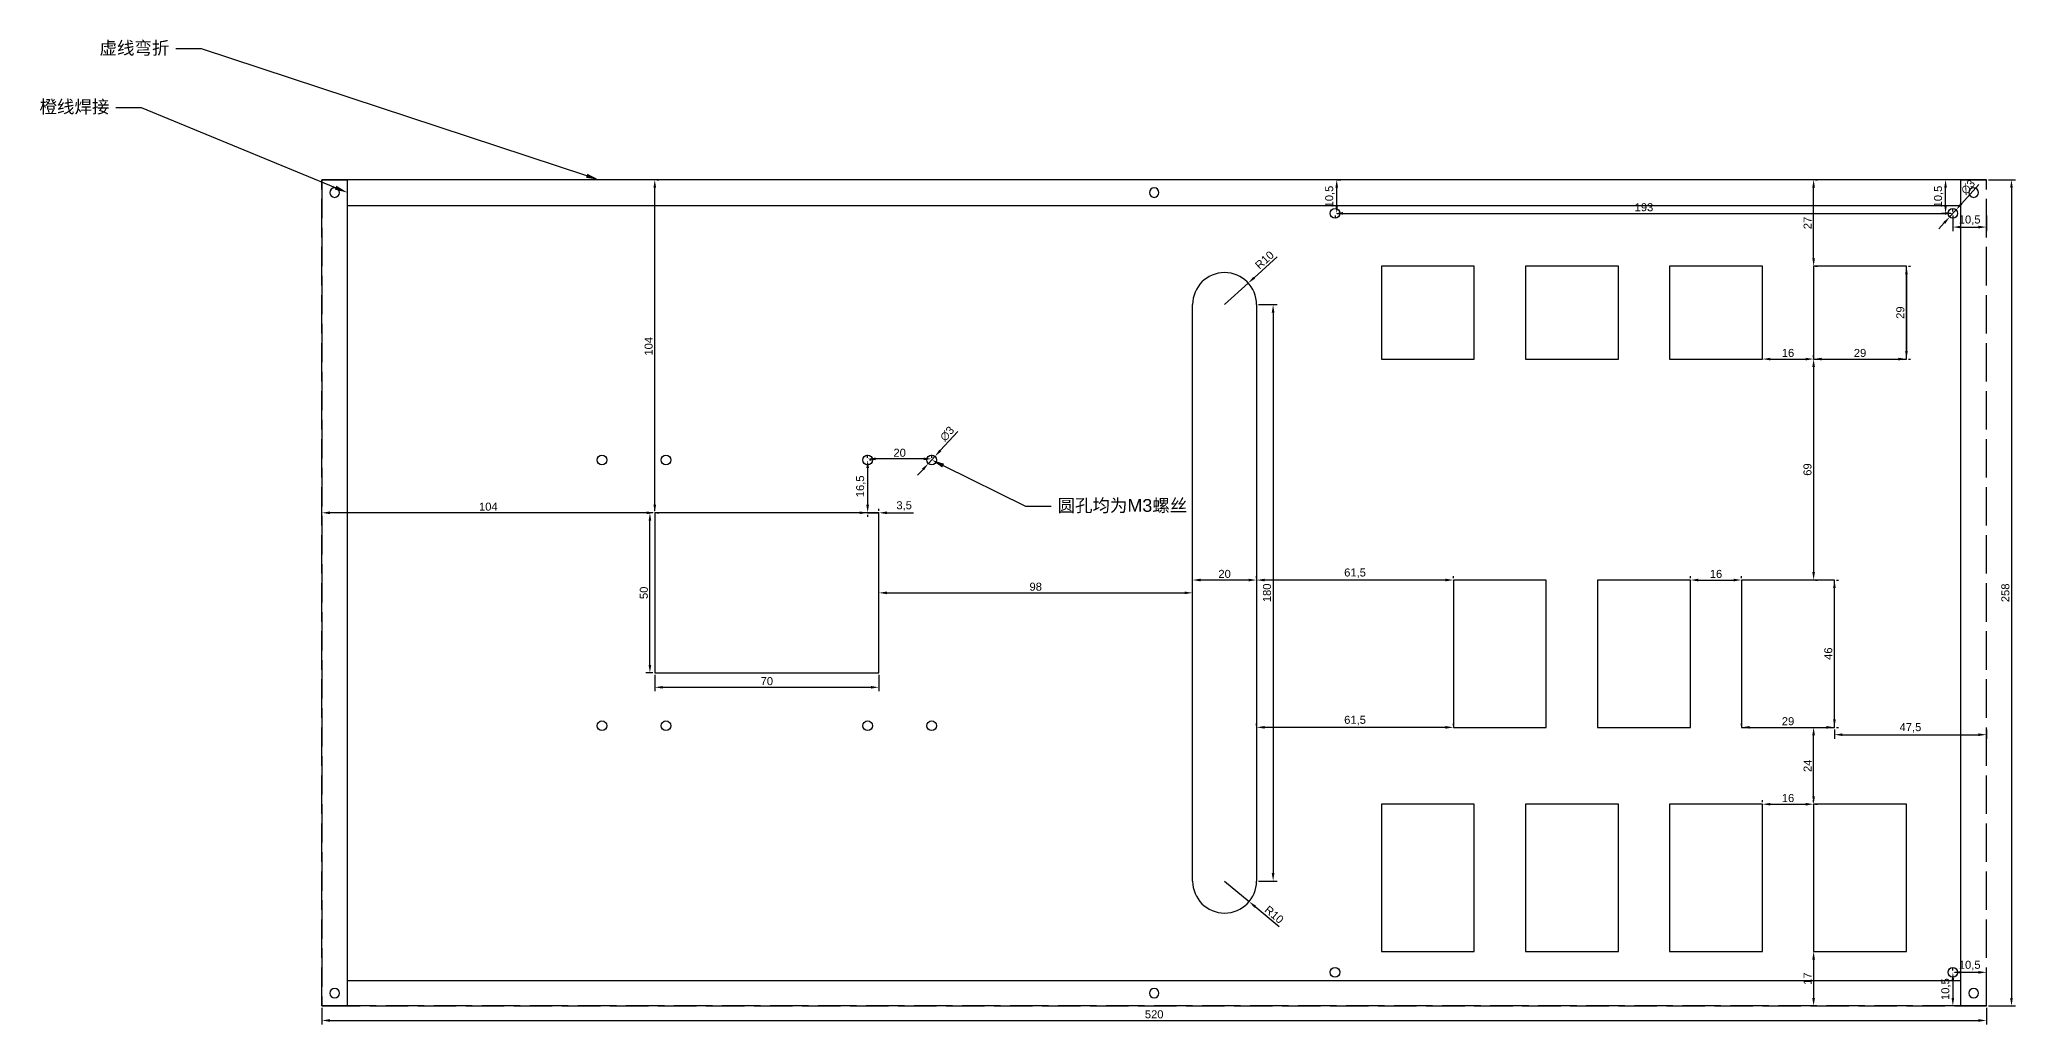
# Model space of a CAD drawing. Header units: millimetres. Extents: x -29 to 1428, y 56 to 507.
# Drawn here: x 811 to 1428, y 122 to 429 of the extents above; entities that cross this region are included whole.
import ezdxf
from ezdxf import colors
from ezdxf.entities.mleader import LeaderData, LeaderLine
from ezdxf.math import Vec2, Vec3

# ---------------------------------------------------------------- set-up
doc = ezdxf.new("R2010")
doc.units = ezdxf.units.MM
doc.linetypes.add('ACAD_ISO02W100', pattern=[15, 12, -3])
doc.styles.get("Standard").update_dxf_attribs({"font": 'arial.ttf'})
doc.dimstyles.new('ISO-25', dxfattribs={"dimtxt": 2.5, "dimasz": 2.5, "dimexe": 1.25, "dimexo": 0.625, "dimtad": 1, "dimtxsty": 'Standard', "dimcen": 2.5, "dimadec": 0, "dimazin": 0, "dimtfac": 1, "dimtmove": 0, "dimatfit": 3, "dimfxl": 1, "dimarcsym": 0})

# ---------------------------------------------------------------- blocks, each defined once
blk = doc.blocks.new('*D124')
at = {"color": 0, "lineweight": -2, "transparency": 16777216}
for p, q in [((1407.57, 385.36), (1404.66, 385.36)), ((1405.91, 377.36), (1405.91, 382.86)), ((1407.57, 374.86), (1404.66, 374.86))]:
    blk.add_line(p, q, dxfattribs=at)
at = {"color": 0, "transparency": 16777216}
for points in [[(1405.49, 382.86), (1406.33, 382.86), (1405.91, 385.36)], [(1405.49, 377.36), (1406.33, 377.36), (1405.91, 374.86)]]:
    blk.add_solid(points, dxfattribs=at)
at = {"layer": 'Defpoints', "color": 0, "transparency": 16777216}
for p in [(1405.91, 385.36), (1408.2, 385.36), (1408.2, 374.86)]:
    blk.add_point(p, dxfattribs=at)
at = {"color": 0, "transparency": 16777216, "insert": (1403.78, 380.11), "char_height": 2.5, "attachment_point": 5, "rotation": 90}
blk.add_mtext('10,5', dxfattribs=at)
blk = doc.blocks.new('*D125')
at = {"color": 0, "lineweight": -2, "transparency": 16777216}
for p, q in [((1408.2, 374.23), (1408.2, 369.33)), ((1410.7, 370.58), (1416.2, 370.58)), ((1418.7, 374.23), (1418.7, 369.33))]:
    blk.add_line(p, q, dxfattribs=at)
at = {"color": 0, "transparency": 16777216}
for points in [[(1410.7, 370.99), (1410.7, 370.16), (1408.2, 370.58)], [(1416.2, 370.99), (1416.2, 370.16), (1418.7, 370.58)]]:
    blk.add_solid(points, dxfattribs=at)
at = {"layer": 'Defpoints', "color": 0, "transparency": 16777216}
for p in [(1408.2, 374.86), (1418.7, 374.86), (1418.7, 370.58)]:
    blk.add_point(p, dxfattribs=at)
at = {"color": 0, "transparency": 16777216, "insert": (1413.45, 372.71), "char_height": 2.5, "attachment_point": 5}
blk.add_mtext('10,5', dxfattribs=at)
blk = doc.blocks.new('*D126')
at = {"color": 0, "lineweight": -2, "transparency": 16777216}
for p, q in [((1416.27, 383.88), (1410.86, 377.84)), ((1405.53, 371.88), (1403.86, 370.01)), ((1407.19, 373.74), (1409.2, 375.97))]:
    blk.add_line(p, q, dxfattribs=at)
at = {"color": 0, "transparency": 16777216}
for points in [[(1410.55, 378.12), (1411.17, 377.56), (1409.2, 375.97)], [(1405.22, 372.15), (1405.84, 371.6), (1407.19, 373.74)]]:
    blk.add_solid(points, dxfattribs=at)
at = {"layer": 'Defpoints', "color": 0, "transparency": 16777216}
for p in [(1407.19, 373.74), (1409.2, 375.97)]:
    blk.add_point(p, dxfattribs=at)
at = {"color": 0, "transparency": 16777216, "insert": (1412.93, 383.1), "char_height": 2.5, "attachment_point": 5, "rotation": 48.1647}
blk.add_mtext('∅3', dxfattribs=at)
blk = doc.blocks.new('*D121')
at = {"color": 0, "lineweight": -2, "transparency": 16777216}
for p, q in [((1364.7, 329.98), (1364.7, 330.61)), ((1367.2, 329.36), (1391.2, 329.36)), ((1393.7, 329.98), (1393.7, 330.61))]:
    blk.add_line(p, q, dxfattribs=at)
at = {"color": 0, "transparency": 16777216}
for points in [[(1367.2, 329.77), (1367.2, 328.94), (1364.7, 329.36)], [(1391.2, 329.77), (1391.2, 328.94), (1393.7, 329.36)]]:
    blk.add_solid(points, dxfattribs=at)
at = {"layer": 'Defpoints', "color": 0, "transparency": 16777216}
for p in [(1364.7, 329.36, 0), (1393.7, 329.36, 0), (1393.7, 329.36)]:
    blk.add_point(p, dxfattribs=at)
at = {"color": 0, "transparency": 16777216, "insert": (1379.2, 331.26), "char_height": 2.5, "attachment_point": 5}
blk.add_mtext('29', dxfattribs=at)
blk = doc.blocks.new('*D122')
at = {"color": 0, "lineweight": -2, "transparency": 16777216}
for p, q in [((1394.32, 358.36), (1394.95, 358.36)), ((1393.7, 355.86), (1393.7, 331.86)), ((1394.32, 329.36), (1394.95, 329.36))]:
    blk.add_line(p, q, dxfattribs=at)
at = {"color": 0, "transparency": 16777216}
for points in [[(1393.28, 355.86), (1394.11, 355.86), (1393.7, 358.36)], [(1393.28, 331.86), (1394.11, 331.86), (1393.7, 329.36)]]:
    blk.add_solid(points, dxfattribs=at)
at = {"layer": 'Defpoints', "color": 0, "transparency": 16777216}
for p in [(1393.7, 358.36, 0), (1393.7, 329.36), (1393.7, 329.36)]:
    blk.add_point(p, dxfattribs=at)
at = {"color": 0, "transparency": 16777216, "insert": (1391.79, 343.86), "char_height": 2.5, "attachment_point": 5, "rotation": 90}
blk.add_mtext('29', dxfattribs=at)
blk = doc.blocks.new('*D123')
at = {"color": 0, "lineweight": -2, "transparency": 16777216}
for p, q in [((1348.7, 329.98), (1348.7, 330.61)), ((1351.2, 329.36), (1362.2, 329.36)), ((1364.7, 329.98), (1364.7, 330.61))]:
    blk.add_line(p, q, dxfattribs=at)
at = {"color": 0, "transparency": 16777216}
for points in [[(1351.2, 329.77), (1351.2, 328.94), (1348.7, 329.36)], [(1362.2, 329.77), (1362.2, 328.94), (1364.7, 329.36)]]:
    blk.add_solid(points, dxfattribs=at)
at = {"layer": 'Defpoints', "color": 0, "transparency": 16777216}
for p in [(1348.7, 329.36, 0), (1364.7, 329.36), (1364.7, 329.36)]:
    blk.add_point(p, dxfattribs=at)
at = {"color": 0, "transparency": 16777216, "insert": (1356.7, 331.26), "char_height": 2.5, "attachment_point": 5}
blk.add_mtext('16', dxfattribs=at)
blk = doc.blocks.new('*D127')
at = {"color": 0, "lineweight": -2, "transparency": 16777216}
for p, q in [((1365.32, 329.36), (1365.95, 329.36)), ((1364.7, 326.86), (1364.7, 262.86)), ((1365.32, 260.36), (1365.95, 260.36))]:
    blk.add_line(p, q, dxfattribs=at)
at = {"color": 0, "transparency": 16777216}
for points in [[(1364.28, 326.86), (1365.11, 326.86), (1364.7, 329.36)], [(1364.28, 262.86), (1365.11, 262.86), (1364.7, 260.36)]]:
    blk.add_solid(points, dxfattribs=at)
at = {"layer": 'Defpoints', "color": 0, "transparency": 16777216}
for p in [(1364.7, 329.36), (1364.7, 260.36), (1364.7, 260.36)]:
    blk.add_point(p, dxfattribs=at)
at = {"color": 0, "transparency": 16777216, "insert": (1362.79, 294.86), "char_height": 2.5, "attachment_point": 5, "rotation": 90}
blk.add_mtext('69', dxfattribs=at)
blk = doc.blocks.new('*D128')
at = {"color": 0, "lineweight": -2, "transparency": 16777216}
for p, q in [((1326.2, 260.98), (1326.2, 261.61)), ((1328.7, 260.36), (1339.7, 260.36)), ((1342.2, 260.98), (1342.2, 261.61))]:
    blk.add_line(p, q, dxfattribs=at)
at = {"color": 0, "transparency": 16777216}
for points in [[(1328.7, 260.77), (1328.7, 259.94), (1326.2, 260.36)], [(1339.7, 260.77), (1339.7, 259.94), (1342.2, 260.36)]]:
    blk.add_solid(points, dxfattribs=at)
at = {"layer": 'Defpoints', "color": 0, "transparency": 16777216}
for p in [(1326.2, 260.36), (1342.2, 260.36), (1342.2, 260.36)]:
    blk.add_point(p, dxfattribs=at)
at = {"color": 0, "transparency": 16777216, "insert": (1334.2, 262.26), "char_height": 2.5, "attachment_point": 5}
blk.add_mtext('16', dxfattribs=at)
blk = doc.blocks.new('*D129')
at = {"color": 0, "lineweight": -2, "transparency": 16777216}
for p, q in [((1348.7, 190.98), (1348.7, 191.61)), ((1364.7, 190.98), (1364.7, 191.61)), ((1351.2, 190.36), (1362.2, 190.36))]:
    blk.add_line(p, q, dxfattribs=at)
at = {"color": 0, "transparency": 16777216}
for points in [[(1351.2, 190.77), (1351.2, 189.94), (1348.7, 190.36)], [(1362.2, 190.77), (1362.2, 189.94), (1364.7, 190.36)]]:
    blk.add_solid(points, dxfattribs=at)
at = {"layer": 'Defpoints', "color": 0, "transparency": 16777216}
for p in [(1348.7, 190.36), (1364.7, 190.36), (1364.7, 190.36)]:
    blk.add_point(p, dxfattribs=at)
at = {"color": 0, "transparency": 16777216, "insert": (1356.7, 192.26), "char_height": 2.5, "attachment_point": 5}
blk.add_mtext('16', dxfattribs=at)
blk = doc.blocks.new('*D130')
at = {"color": 0, "lineweight": -2, "transparency": 16777216}
for p, q in [((1364.7, 192.86), (1364.7, 211.86)), ((1365.32, 214.36), (1365.95, 214.36)), ((1365.32, 190.36), (1365.95, 190.36))]:
    blk.add_line(p, q, dxfattribs=at)
at = {"color": 0, "transparency": 16777216}
for points in [[(1364.28, 211.86), (1365.11, 211.86), (1364.7, 214.36)], [(1364.28, 192.86), (1365.11, 192.86), (1364.7, 190.36)]]:
    blk.add_solid(points, dxfattribs=at)
at = {"layer": 'Defpoints', "color": 0, "transparency": 16777216}
for p in [(1364.7, 214.36), (1364.7, 214.36), (1364.7, 190.36)]:
    blk.add_point(p, dxfattribs=at)
at = {"color": 0, "transparency": 16777216, "insert": (1362.81, 202.36), "char_height": 2.5, "attachment_point": 5, "rotation": 90}
blk.add_mtext('24', dxfattribs=at)
blk = doc.blocks.new('*D131')
at = {"color": 0, "lineweight": -2, "transparency": 16777216}
for p, q in [((1342.2, 214.98), (1342.2, 215.61)), ((1344.7, 214.36), (1368.7, 214.36)), ((1371.2, 214.98), (1371.2, 215.61))]:
    blk.add_line(p, q, dxfattribs=at)
at = {"color": 0, "transparency": 16777216}
for points in [[(1344.7, 214.77), (1344.7, 213.94), (1342.2, 214.36)], [(1368.7, 214.77), (1368.7, 213.94), (1371.2, 214.36)]]:
    blk.add_solid(points, dxfattribs=at)
at = {"layer": 'Defpoints', "color": 0, "transparency": 16777216}
for p in [(1342.2, 214.36), (1371.2, 214.36), (1371.2, 214.36)]:
    blk.add_point(p, dxfattribs=at)
at = {"color": 0, "transparency": 16777216, "insert": (1356.7, 216.26), "char_height": 2.5, "attachment_point": 5}
blk.add_mtext('29', dxfattribs=at)
blk = doc.blocks.new('*D132')
at = {"color": 0, "lineweight": -2, "transparency": 16777216}
for p, q in [((1371.82, 260.36), (1372.45, 260.36)), ((1371.2, 216.86), (1371.2, 257.86)), ((1371.82, 214.36), (1372.45, 214.36))]:
    blk.add_line(p, q, dxfattribs=at)
at = {"color": 0, "transparency": 16777216}
for points in [[(1370.78, 257.86), (1371.61, 257.86), (1371.2, 260.36)], [(1370.78, 216.86), (1371.61, 216.86), (1371.2, 214.36)]]:
    blk.add_solid(points, dxfattribs=at)
at = {"layer": 'Defpoints', "color": 0, "transparency": 16777216}
for p in [(1371.2, 260.36), (1371.2, 260.36), (1371.2, 214.36)]:
    blk.add_point(p, dxfattribs=at)
at = {"color": 0, "transparency": 16777216, "insert": (1369.29, 237.36), "char_height": 2.5, "attachment_point": 5, "rotation": 90}
blk.add_mtext('46', dxfattribs=at)
blk = doc.blocks.new('*D133')
at = {"color": 0, "lineweight": -2, "transparency": 16777216}
for p, q in [((1371.2, 213.73), (1371.2, 210.81)), ((1373.7, 212.06), (1416.2, 212.06)), ((1418.7, 213.73), (1418.7, 210.81))]:
    blk.add_line(p, q, dxfattribs=at)
at = {"color": 0, "transparency": 16777216}
for points in [[(1373.7, 212.48), (1373.7, 211.65), (1371.2, 212.06)], [(1416.2, 212.48), (1416.2, 211.65), (1418.7, 212.06)]]:
    blk.add_solid(points, dxfattribs=at)
at = {"layer": 'Defpoints', "color": 0, "transparency": 16777216}
for p in [(1371.2, 214.36), (1418.7, 214.36), (1418.7, 212.06)]:
    blk.add_point(p, dxfattribs=at)
at = {"color": 0, "transparency": 16777216, "insert": (1394.95, 214.19), "char_height": 2.5, "attachment_point": 5}
blk.add_mtext('47,5', dxfattribs=at)
blk = doc.blocks.new('*D134')
at = {"color": 0, "lineweight": -2, "transparency": 16777216}
for p, q in [((1190.7, 214.98), (1190.7, 215.61)), ((1249.7, 214.36), (1193.2, 214.36)), ((1252.2, 214.98), (1252.2, 215.61))]:
    blk.add_line(p, q, dxfattribs=at)
at = {"color": 0, "transparency": 16777216}
for points in [[(1193.2, 214.77), (1193.2, 213.94), (1190.7, 214.36)], [(1249.7, 214.77), (1249.7, 213.94), (1252.2, 214.36)]]:
    blk.add_solid(points, dxfattribs=at)
at = {"layer": 'Defpoints', "color": 0, "transparency": 16777216}
for p in [(1190.7, 214.36), (1190.7, 214.36), (1252.2, 214.36)]:
    blk.add_point(p, dxfattribs=at)
at = {"color": 0, "transparency": 16777216, "insert": (1221.45, 216.48), "char_height": 2.5, "attachment_point": 5}
blk.add_mtext('61,5', dxfattribs=at)
blk = doc.blocks.new('*D135')
at = {"color": 0, "lineweight": -2, "transparency": 16777216}
for p, q in [((898.7, 281.98), (898.7, 282.61)), ((1000.2, 281.36), (901.2, 281.36)), ((1002.7, 281.98), (1002.7, 282.61))]:
    blk.add_line(p, q, dxfattribs=at)
at = {"color": 0, "transparency": 16777216}
for points in [[(901.2, 281.77), (901.2, 280.94), (898.7, 281.36)], [(1000.2, 281.77), (1000.2, 280.94), (1002.7, 281.36)]]:
    blk.add_solid(points, dxfattribs=at)
at = {"layer": 'Defpoints', "color": 0, "transparency": 16777216}
for p in [(898.7, 281.36), (898.7, 281.36), (1002.7, 281.36)]:
    blk.add_point(p, dxfattribs=at)
at = {"color": 0, "transparency": 16777216, "insert": (950.7, 283.26), "char_height": 2.5, "attachment_point": 5}
blk.add_mtext('104', dxfattribs=at)
blk = doc.blocks.new('*D136')
at = {"color": 0, "lineweight": -2, "transparency": 16777216}
for p, q in [((1002.7, 283.86), (1002.7, 382.86)), ((1003.32, 385.36), (1003.95, 385.36)), ((1003.32, 281.36), (1003.95, 281.36))]:
    blk.add_line(p, q, dxfattribs=at)
at = {"color": 0, "transparency": 16777216}
for points in [[(1002.28, 382.86), (1003.11, 382.86), (1002.7, 385.36)], [(1002.28, 283.86), (1003.11, 283.86), (1002.7, 281.36)]]:
    blk.add_solid(points, dxfattribs=at)
at = {"layer": 'Defpoints', "color": 0, "transparency": 16777216}
for p in [(1002.7, 385.36), (1002.7, 385.36), (1002.7, 281.36)]:
    blk.add_point(p, dxfattribs=at)
at = {"color": 0, "transparency": 16777216, "insert": (1000.79, 333.36), "char_height": 2.5, "attachment_point": 5, "rotation": 90}
blk.add_mtext('104', dxfattribs=at)
blk = doc.blocks.new('*D137')
at = {"color": 0, "lineweight": -2, "transparency": 16777216}
for p, q in [((1069.2, 298.48), (1069.2, 299.44)), ((1086.7, 298.19), (1071.7, 298.19)), ((1089.2, 298.48), (1089.2, 299.44))]:
    blk.add_line(p, q, dxfattribs=at)
at = {"color": 0, "transparency": 16777216}
for points in [[(1071.7, 298.61), (1071.7, 297.77), (1069.2, 298.19)], [(1086.7, 298.61), (1086.7, 297.77), (1089.2, 298.19)]]:
    blk.add_solid(points, dxfattribs=at)
at = {"layer": 'Defpoints', "color": 0, "transparency": 16777216}
for p in [(1069.2, 298.19), (1069.2, 297.86), (1089.2, 297.86)]:
    blk.add_point(p, dxfattribs=at)
at = {"color": 0, "transparency": 16777216, "insert": (1079.2, 300.09), "char_height": 2.5, "attachment_point": 5}
blk.add_mtext('20', dxfattribs=at)
blk = doc.blocks.new('*D138')
at = {"color": 0, "lineweight": -2, "transparency": 16777216}
for p, q in [((1069.82, 297.86), (1070.45, 297.86)), ((1069.2, 295.36), (1069.2, 283.86)), ((1069.82, 281.36), (1070.45, 281.36))]:
    blk.add_line(p, q, dxfattribs=at)
at = {"color": 0, "transparency": 16777216}
for points in [[(1068.78, 295.36), (1069.61, 295.36), (1069.2, 297.86)], [(1068.78, 283.86), (1069.61, 283.86), (1069.2, 281.36)]]:
    blk.add_solid(points, dxfattribs=at)
at = {"layer": 'Defpoints', "color": 0, "transparency": 16777216}
for p in [(1069.2, 297.86), (1069.2, 281.36), (1069.2, 281.36)]:
    blk.add_point(p, dxfattribs=at)
at = {"color": 0, "transparency": 16777216, "insert": (1067.07, 289.61), "char_height": 2.5, "attachment_point": 5, "rotation": 90}
blk.add_mtext('16,5', dxfattribs=at)
blk = doc.blocks.new('*D139')
at = {"color": 0, "lineweight": -2, "transparency": 16777216}
for p, q in [((1097.38, 306.78), (1091.9, 300.81)), ((1088.18, 296.75), (1090.21, 298.96)), ((1086.49, 294.91), (1084.8, 293.07))]:
    blk.add_line(p, q, dxfattribs=at)
at = {"color": 0, "transparency": 16777216}
for points in [[(1086.18, 295.19), (1086.8, 294.63), (1088.18, 296.75)], [(1091.59, 301.09), (1092.21, 300.52), (1090.21, 298.96)]]:
    blk.add_solid(points, dxfattribs=at)
at = {"layer": 'Defpoints', "color": 0, "transparency": 16777216}
for p in [(1088.18, 296.75), (1090.21, 298.96)]:
    blk.add_point(p, dxfattribs=at)
at = {"color": 0, "transparency": 16777216, "insert": (1094.03, 306.05), "char_height": 2.5, "attachment_point": 5, "rotation": 47.47328}
blk.add_mtext('∅3', dxfattribs=at)
blk = doc.blocks.new('*D140')
at = {"color": 0, "lineweight": -2, "transparency": 16777216}
for p, q in [((1215.72, 377.36), (1215.72, 382.86)), ((1215.82, 385.36), (1216.97, 385.36)), ((1215.82, 374.86), (1216.97, 374.86))]:
    blk.add_line(p, q, dxfattribs=at)
at = {"color": 0, "transparency": 16777216}
for points in [[(1215.31, 382.86), (1216.14, 382.86), (1215.72, 385.36)], [(1215.31, 377.36), (1216.14, 377.36), (1215.72, 374.86)]]:
    blk.add_solid(points, dxfattribs=at)
at = {"layer": 'Defpoints', "color": 0, "transparency": 16777216}
for p in [(1215.2, 385.36), (1215.72, 385.36), (1215.2, 374.86)]:
    blk.add_point(p, dxfattribs=at)
at = {"color": 0, "transparency": 16777216, "insert": (1213.6, 380.11), "char_height": 2.5, "attachment_point": 5, "rotation": 90}
blk.add_mtext('10,5', dxfattribs=at)
blk = doc.blocks.new('*D141')
at = {"color": 0, "lineweight": -2, "transparency": 16777216}
for p, q in [((1215.2, 374.23), (1215.2, 373.61)), ((1217.7, 374.86), (1405.7, 374.86)), ((1408.2, 375.48), (1408.2, 376.11))]:
    blk.add_line(p, q, dxfattribs=at)
at = {"color": 0, "transparency": 16777216}
for points in [[(1217.7, 375.27), (1217.7, 374.44), (1215.2, 374.86)], [(1405.7, 375.27), (1405.7, 374.44), (1408.2, 374.86)]]:
    blk.add_solid(points, dxfattribs=at)
at = {"layer": 'Defpoints', "color": 0, "transparency": 16777216}
for p in [(1215.2, 374.86), (1408.2, 374.86), (1408.2, 374.86)]:
    blk.add_point(p, dxfattribs=at)
at = {"color": 0, "transparency": 16777216, "insert": (1311.7, 376.76), "char_height": 2.5, "attachment_point": 5}
blk.add_mtext('193', dxfattribs=at)
blk = doc.blocks.new('*D142')
at = {"color": 0, "lineweight": -2, "transparency": 16777216}
for p, q in [((1408.82, 137.86), (1409.45, 137.86)), ((1408.2, 135.36), (1408.2, 129.86)), ((1408.82, 127.36), (1409.45, 127.36))]:
    blk.add_line(p, q, dxfattribs=at)
at = {"color": 0, "transparency": 16777216}
for points in [[(1407.78, 135.36), (1408.61, 135.36), (1408.2, 137.86)], [(1407.78, 129.86), (1408.61, 129.86), (1408.2, 127.36)]]:
    blk.add_solid(points, dxfattribs=at)
at = {"layer": 'Defpoints', "color": 0, "transparency": 16777216}
for p in [(1408.2, 137.86), (1408.2, 127.36), (1408.2, 127.36)]:
    blk.add_point(p, dxfattribs=at)
at = {"color": 0, "transparency": 16777216, "insert": (1406.07, 132.61), "char_height": 2.5, "attachment_point": 5, "rotation": 90}
blk.add_mtext('10,5', dxfattribs=at)
blk = doc.blocks.new('*D143')
at = {"color": 0, "lineweight": -2, "transparency": 16777216}
for p, q in [((1408.2, 138.48), (1408.2, 139.11)), ((1410.7, 137.86), (1416.2, 137.86)), ((1418.7, 138.48), (1418.7, 139.11))]:
    blk.add_line(p, q, dxfattribs=at)
at = {"color": 0, "transparency": 16777216}
for points in [[(1410.7, 138.27), (1410.7, 137.44), (1408.2, 137.86)], [(1416.2, 138.27), (1416.2, 137.44), (1418.7, 137.86)]]:
    blk.add_solid(points, dxfattribs=at)
at = {"layer": 'Defpoints', "color": 0, "transparency": 16777216}
for p in [(1408.2, 137.86), (1418.7, 137.86), (1418.7, 137.86)]:
    blk.add_point(p, dxfattribs=at)
at = {"color": 0, "transparency": 16777216, "insert": (1413.45, 139.98), "char_height": 2.5, "attachment_point": 5}
blk.add_mtext('10,5', dxfattribs=at)
blk = doc.blocks.new('*D144')
at = {"color": 0, "lineweight": -2, "transparency": 16777216}
for p, q in [((1419.32, 385.36), (1427.76, 385.36)), ((1426.51, 382.86), (1426.51, 129.86)), ((1419.32, 127.36), (1427.76, 127.36))]:
    blk.add_line(p, q, dxfattribs=at)
at = {"color": 0, "transparency": 16777216}
for points in [[(1426.09, 382.86), (1426.92, 382.86), (1426.51, 385.36)], [(1426.09, 129.86), (1426.92, 129.86), (1426.51, 127.36)]]:
    blk.add_solid(points, dxfattribs=at)
at = {"layer": 'Defpoints', "color": 0, "transparency": 16777216}
for p in [(1418.7, 385.36), (1418.7, 127.36), (1426.51, 127.36)]:
    blk.add_point(p, dxfattribs=at)
at = {"color": 0, "transparency": 16777216, "insert": (1424.6, 256.36), "char_height": 2.5, "attachment_point": 5, "rotation": 90}
blk.add_mtext('258', dxfattribs=at)
blk = doc.blocks.new('*D152')
at = {"color": 0, "lineweight": -2, "transparency": 16777216}
for p, q in [((1364.7, 360.86), (1364.7, 382.86)), ((1365.32, 385.36), (1365.95, 385.36)), ((1365.32, 358.36), (1365.95, 358.36))]:
    blk.add_line(p, q, dxfattribs=at)
at = {"color": 0, "transparency": 16777216}
for points in [[(1364.28, 382.86), (1365.11, 382.86), (1364.7, 385.36)], [(1364.28, 360.86), (1365.11, 360.86), (1364.7, 358.36)]]:
    blk.add_solid(points, dxfattribs=at)
at = {"layer": 'Defpoints', "color": 0, "transparency": 16777216}
for p in [(1364.7, 385.36), (1364.7, 385.36), (1364.7, 358.36, 0)]:
    blk.add_point(p, dxfattribs=at)
at = {"color": 0, "transparency": 16777216, "insert": (1362.81, 371.86), "char_height": 2.5, "attachment_point": 5, "rotation": 90}
blk.add_mtext('27', dxfattribs=at)
blk = doc.blocks.new('*D153')
at = {"color": 0, "lineweight": -2, "transparency": 16777216}
for p, q in [((1365.32, 144.36), (1365.95, 144.36)), ((1364.7, 141.86), (1364.7, 129.86)), ((1365.32, 127.36), (1365.95, 127.36))]:
    blk.add_line(p, q, dxfattribs=at)
at = {"color": 0, "transparency": 16777216}
for points in [[(1364.28, 141.86), (1365.11, 141.86), (1364.7, 144.36)], [(1364.28, 129.86), (1365.11, 129.86), (1364.7, 127.36)]]:
    blk.add_solid(points, dxfattribs=at)
at = {"layer": 'Defpoints', "color": 0, "transparency": 16777216}
for p in [(1364.7, 144.36), (1364.7, 127.36), (1364.7, 127.36)]:
    blk.add_point(p, dxfattribs=at)
at = {"color": 0, "transparency": 16777216, "insert": (1362.81, 135.86), "char_height": 2.5, "attachment_point": 5, "rotation": 90}
blk.add_mtext('17', dxfattribs=at)
blk = doc.blocks.new('*D158')
at = {"color": 0, "lineweight": -2, "transparency": 16777216}
for p, q in [((1072.7, 256.98), (1072.7, 257.61)), ((1075.2, 256.36), (1168.2, 256.36)), ((1170.7, 256.98), (1170.7, 257.61))]:
    blk.add_line(p, q, dxfattribs=at)
at = {"color": 0, "transparency": 16777216}
for points in [[(1075.2, 256.77), (1075.2, 255.94), (1072.7, 256.36)], [(1168.2, 256.77), (1168.2, 255.94), (1170.7, 256.36)]]:
    blk.add_solid(points, dxfattribs=at)
at = {"layer": 'Defpoints', "color": 0, "transparency": 16777216}
for p in [(1072.7, 256.36), (1170.7, 256.36), (1170.7, 256.36)]:
    blk.add_point(p, dxfattribs=at)
at = {"color": 0, "transparency": 16777216, "insert": (1121.7, 258.26), "char_height": 2.5, "attachment_point": 5}
blk.add_mtext('98', dxfattribs=at)
blk = doc.blocks.new('*D159')
at = {"color": 0, "lineweight": -2, "transparency": 16777216}
for p, q in [((1190.7, 260.98), (1190.7, 261.61)), ((1249.7, 260.36), (1193.2, 260.36)), ((1252.2, 260.98), (1252.2, 261.61))]:
    blk.add_line(p, q, dxfattribs=at)
at = {"color": 0, "transparency": 16777216}
for points in [[(1193.2, 260.77), (1193.2, 259.94), (1190.7, 260.36)], [(1249.7, 260.77), (1249.7, 259.94), (1252.2, 260.36)]]:
    blk.add_solid(points, dxfattribs=at)
at = {"layer": 'Defpoints', "color": 0, "transparency": 16777216}
for p in [(1190.7, 260.36), (1190.7, 260.36), (1252.2, 260.36)]:
    blk.add_point(p, dxfattribs=at)
at = {"color": 0, "transparency": 16777216, "insert": (1221.45, 262.48), "char_height": 2.5, "attachment_point": 5}
blk.add_mtext('61,5', dxfattribs=at)
blk = doc.blocks.new('*D160')
at = {"color": 0, "lineweight": -2, "transparency": 16777216}
for p, q in [((1170.7, 260.98), (1170.7, 261.61)), ((1188.2, 260.36), (1173.2, 260.36)), ((1190.7, 260.98), (1190.7, 261.61))]:
    blk.add_line(p, q, dxfattribs=at)
at = {"color": 0, "transparency": 16777216}
for points in [[(1173.2, 260.78), (1173.2, 259.94), (1170.7, 260.36)], [(1188.2, 260.78), (1188.2, 259.94), (1190.7, 260.36)]]:
    blk.add_solid(points, dxfattribs=at)
at = {"layer": 'Defpoints', "color": 0, "transparency": 16777216}
for p in [(1170.7, 260.36), (1170.7, 260.36), (1190.7, 260.36)]:
    blk.add_point(p, dxfattribs=at)
at = {"color": 0, "transparency": 16777216, "insert": (1180.7, 262.26), "char_height": 2.5, "attachment_point": 5}
blk.add_mtext('20', dxfattribs=at)
blk = doc.blocks.new('*D161')
at = {"color": 0, "lineweight": -2, "transparency": 16777216}
for p, q in [((1191.32, 346.36), (1197.1, 346.36)), ((1195.85, 343.86), (1195.85, 168.86)), ((1191.32, 166.36), (1197.1, 166.36))]:
    blk.add_line(p, q, dxfattribs=at)
at = {"color": 0, "transparency": 16777216}
for points in [[(1195.43, 343.86), (1196.26, 343.86), (1195.85, 346.36)], [(1195.43, 168.86), (1196.26, 168.86), (1195.85, 166.36)]]:
    blk.add_solid(points, dxfattribs=at)
at = {"layer": 'Defpoints', "color": 0, "transparency": 16777216}
for p in [(1190.7, 346.36), (1190.7, 166.36), (1195.85, 166.36)]:
    blk.add_point(p, dxfattribs=at)
at = {"color": 0, "transparency": 16777216, "insert": (1193.95, 256.36), "char_height": 2.5, "attachment_point": 5, "rotation": 90}
blk.add_mtext('180', dxfattribs=at)
blk = doc.blocks.new('*D162')
at = {"color": 0, "lineweight": -2, "transparency": 16777216}
for p, q in [((1197.13, 361.3), (1189.94, 354.77)), ((1180.7, 346.36), (1188.09, 353.09))]:
    blk.add_line(p, q, dxfattribs=at)
at = {"color": 0, "transparency": 16777216}
blk.add_solid([(1189.66, 355.08), (1190.22, 354.46), (1188.09, 353.09)], dxfattribs=at)
at = {"layer": 'Defpoints', "color": 0, "transparency": 16777216}
for p in [(1188.09, 353.09), (1180.7, 346.36)]:
    blk.add_point(p, dxfattribs=at)
at = {"color": 0, "transparency": 16777216, "insert": (1193.18, 360.28), "char_height": 2.5, "attachment_point": 5, "rotation": 42.28769}
blk.add_mtext('R10', dxfattribs=at)
blk = doc.blocks.new('*D163')
at = {"color": 0, "lineweight": -2, "transparency": 16777216}
for p, q in [((1180.7, 166.36), (1188.36, 159.94)), ((1197.73, 152.1), (1190.28, 158.33))]:
    blk.add_line(p, q, dxfattribs=at)
at = {"color": 0, "transparency": 16777216}
blk.add_solid([(1190.55, 158.65), (1190.01, 158.01), (1188.36, 159.94)], dxfattribs=at)
at = {"layer": 'Defpoints', "color": 0, "transparency": 16777216}
for p in [(1180.7, 166.36), (1188.36, 159.94)]:
    blk.add_point(p, dxfattribs=at)
at = {"color": 0, "transparency": 16777216, "insert": (1196.18, 155.87), "char_height": 2.5, "attachment_point": 5, "rotation": 320.06434}
blk.add_mtext('R10', dxfattribs=at)
blk = doc.blocks.new('*D164')
at = {"color": 0, "lineweight": -2, "transparency": 16777216}
for p, q in [((1066.7, 281.36), (1064.2, 281.36)), ((1069.2, 281.36), (1072.7, 281.36)), ((1069.2, 280.73), (1069.2, 280.11)), ((1072.7, 281.98), (1072.7, 282.61)), ((1075.2, 281.36), (1083.51, 281.36))]:
    blk.add_line(p, q, dxfattribs=at)
at = {"color": 0, "transparency": 16777216}
for points in [[(1066.7, 281.77), (1066.7, 280.94), (1069.2, 281.36)], [(1075.2, 281.77), (1075.2, 280.94), (1072.7, 281.36)]]:
    blk.add_solid(points, dxfattribs=at)
at = {"layer": 'Defpoints', "color": 0, "transparency": 16777216}
for p in [(1069.2, 281.36), (1072.7, 281.36), (1072.7, 281.36)]:
    blk.add_point(p, dxfattribs=at)
at = {"color": 0, "transparency": 16777216, "insert": (1080.6, 283.48), "char_height": 2.5, "attachment_point": 5}
blk.add_mtext('3,5', dxfattribs=at)
blk = doc.blocks.new('*D165')
at = {"color": 0, "lineweight": -2, "transparency": 16777216}
for p, q in [((1002.7, 230.73), (1002.7, 225.61)), ((1072.7, 230.73), (1072.7, 225.61)), ((1005.2, 226.86), (1070.2, 226.86))]:
    blk.add_line(p, q, dxfattribs=at)
at = {"color": 0, "transparency": 16777216}
for points in [[(1005.2, 227.28), (1005.2, 226.45), (1002.7, 226.86)], [(1070.2, 227.28), (1070.2, 226.45), (1072.7, 226.86)]]:
    blk.add_solid(points, dxfattribs=at)
at = {"layer": 'Defpoints', "color": 0, "transparency": 16777216}
for p in [(1002.7, 231.36), (1072.7, 231.36), (1072.7, 226.86)]:
    blk.add_point(p, dxfattribs=at)
at = {"color": 0, "transparency": 16777216, "insert": (1037.7, 228.77), "char_height": 2.5, "attachment_point": 5}
blk.add_mtext('70', dxfattribs=at)
blk = doc.blocks.new('*D166')
at = {"color": 0, "lineweight": -2, "transparency": 16777216}
for p, q in [((1002.07, 281.36), (999.93, 281.36)), ((1001.18, 233.86), (1001.18, 278.86)), ((1002.07, 231.36), (999.93, 231.36))]:
    blk.add_line(p, q, dxfattribs=at)
at = {"color": 0, "transparency": 16777216}
for points in [[(1000.76, 278.86), (1001.6, 278.86), (1001.18, 281.36)], [(1000.76, 233.86), (1001.6, 233.86), (1001.18, 231.36)]]:
    blk.add_solid(points, dxfattribs=at)
at = {"layer": 'Defpoints', "color": 0, "transparency": 16777216}
for p in [(1001.18, 281.36), (1002.7, 281.36), (1002.7, 231.36)]:
    blk.add_point(p, dxfattribs=at)
at = {"color": 0, "transparency": 16777216, "insert": (999.28, 256.36), "char_height": 2.5, "attachment_point": 5, "rotation": 90}
blk.add_mtext('50', dxfattribs=at)
blk = doc.blocks.new('*D167')
at = {"color": 0, "lineweight": -2, "transparency": 16777216}
for p, q in [((898.7, 126.73), (898.7, 121.58)), ((1418.7, 126.73), (1418.7, 121.58)), ((901.2, 122.83), (1416.2, 122.83))]:
    blk.add_line(p, q, dxfattribs=at)
at = {"color": 0, "transparency": 16777216}
for points in [[(901.2, 123.24), (901.2, 122.41), (898.7, 122.83)], [(1416.2, 123.24), (1416.2, 122.41), (1418.7, 122.83)]]:
    blk.add_solid(points, dxfattribs=at)
at = {"layer": 'Defpoints', "color": 0, "transparency": 16777216}
for p in [(898.7, 127.36), (1418.7, 127.36), (1418.7, 122.83)]:
    blk.add_point(p, dxfattribs=at)
at = {"color": 0, "transparency": 16777216, "insert": (1158.7, 124.73), "char_height": 2.5, "attachment_point": 5}
blk.add_mtext('520', dxfattribs=at)

msp = doc.modelspace()

# ---------------------------------------------------------------- linework, layer by layer
at = {"linetype": 'ACAD_ISO02W100'}
for p, q in [((1418.695, 385.35725, 100), (898.695, 385.35725, 100)), ((898.695, 385.35725, 100), (898.695, 127.35725, 100)), ((1418.695, 127.35725, 100), (1418.695, 385.35725, 100)), ((898.695, 127.35725, 100), (1418.695, 127.35725, 100))]:
    msp.add_line(p, q, dxfattribs=at)
at = {"linetype": 'ACAD_ISO02W100', "extrusion": (-1, 0, -2.22045e-16)}
msp.add_line((898.695, 127.35725, 42), (898.695, 385.35725, 42), dxfattribs=at)
at = {"color": 22, "true_color": 0xcd2027, "extrusion": (-1, 0, -2.22045e-16)}
for p, q in [((898.695, 385.35725, 100), (898.695, 385.35725, 42)), ((898.695, 127.35725, 42), (898.695, 127.35725, 100))]:
    msp.add_line(p, q, dxfattribs=at)
at = {"color": 30, "true_color": 0xf26722, "extrusion": (4.44089e-16, 0, -1)}
for p, q in [((898.695, 385.35725, 42), (906.695, 385.35725, 42)), ((898.695, 127.35725, 42), (906.695, 127.35725, 42))]:
    msp.add_line(p, q, dxfattribs=at)
at = {"color": 22, "true_color": 0xcd2027, "extrusion": (0, 1, -2.22045e-16)}
for p, q in [((898.695, 385.35725, 100), (898.695, 385.35725, 42)), ((1418.695, 385.35725, 100), (1418.695, 385.35725, 42))]:
    msp.add_line(p, q, dxfattribs=at)
at = {"extrusion": (-2.16032e-15, 1, -2.22045e-16)}
msp.add_line((906.695, 385.35725, 42), (898.695, 385.35725, 42), dxfattribs=at)
at = {"extrusion": (4.44089e-16, 0, -1)}
msp.add_line((906.695, 127.35725, 42), (906.695, 385.35725, 42), dxfattribs=at)
at = {"linetype": 'ACAD_ISO02W100', "extrusion": (0, 1, -2.22045e-16)}
msp.add_line((1410.695, 385.35725, 42), (906.695, 385.35725, 42), dxfattribs=at)
at = {"color": 30, "true_color": 0xf26722, "extrusion": (-2.16032e-15, -4.44089e-16, -1)}
msp.add_line((906.695, 377.35725, 42), (906.695, 385.35725, 42), dxfattribs=at)
at = {"color": 30, "true_color": 0xf26722, "extrusion": (-4.44089e-16, 0, -1)}
for p, q in [((1418.695, 385.35725, 42), (1410.695, 385.35725, 42)), ((1418.695, 127.35725, 42), (1410.695, 127.35725, 42))]:
    msp.add_line(p, q, dxfattribs=at)
at = {"extrusion": (-4.44089e-16, 0, -1)}
msp.add_line((1410.695, 127.35725, 42), (1410.695, 385.35725, 42), dxfattribs=at)
at = {"color": 30, "true_color": 0xf26722, "extrusion": (0, -4.44089e-16, -1)}
msp.add_line((1410.695, 377.35725, 42), (1410.695, 385.35725, 42), dxfattribs=at)
at = {"extrusion": (0, 1, -2.22045e-16)}
msp.add_line((1410.695, 385.35725, 42), (1418.695, 385.35725, 42), dxfattribs=at)
at = {"linetype": 'ACAD_ISO02W100', "extrusion": (1, 0, -2.22045e-16)}
msp.add_line((1418.695, 127.35725, 42), (1418.695, 385.35725, 42), dxfattribs=at)
at = {"color": 22, "true_color": 0xcd2027, "extrusion": (1, 0, -2.22045e-16)}
for p, q in [((1418.695, 385.35725, 42), (1418.695, 385.35725, 100)), ((1418.695, 127.35725, 100), (1418.695, 127.35725, 42))]:
    msp.add_line(p, q, dxfattribs=at)
at = {"extrusion": (0, -4.44089e-16, -1)}
msp.add_line((906.695, 377.35725, 42), (1410.695, 377.35725, 42), dxfattribs=at)
for p, q in [((1170.695, 166.35725, 100), (1170.695, 346.35725, 100)), ((1190.695, 346.35725, 100), (1190.695, 256.35725, 100)), ((1072.695, 281.35725, 100), (1002.695, 281.35725, 100)), ((1002.695, 281.35725, 100), (1002.695, 231.35725, 100)), ((1072.695, 231.35725, 100), (1072.695, 281.35725, 100)), ((1190.695, 256.35725, 100), (1190.695, 166.35725, 100)), ((1002.695, 231.35725, 100), (1072.695, 231.35725, 100))]:
    msp.add_line(p, q)
at = {"color": 30, "true_color": 0xf26722, "extrusion": (-5.46571e-17, 4.44089e-16, -1)}
for p, q in [((906.695, 127.35725, 42), (906.695, 135.35725, 42)), ((1410.695, 127.35725, 42), (1410.695, 135.35725, 42))]:
    msp.add_line(p, q, dxfattribs=at)
at = {"extrusion": (-5.46571e-17, 4.44089e-16, -1)}
msp.add_line((906.695, 135.35725, 42), (1410.695, 135.35725, 42), dxfattribs=at)
at = {"color": 22, "true_color": 0xcd2027, "extrusion": (-5.46571e-17, -1, -2.22045e-16)}
for p, q in [((898.695, 127.35725, 42), (898.695, 127.35725, 100)), ((1418.695, 127.35725, 42), (1418.695, 127.35725, 100))]:
    msp.add_line(p, q, dxfattribs=at)
at = {"extrusion": (-5.46571e-17, -1, -2.22045e-16)}
for p, q in [((906.695, 127.35725, 42), (898.695, 127.35725, 42)), ((1410.695, 127.35725, 42), (1418.695, 127.35725, 42))]:
    msp.add_line(p, q, dxfattribs=at)
at = {"linetype": 'ACAD_ISO02W100', "extrusion": (-5.46571e-17, -1, -2.22045e-16)}
msp.add_line((1410.695, 127.35725, 42), (906.695, 127.35725, 42), dxfattribs=at)
at = {"elevation": 100}
for points in [[(1229.695, 329.35725), (1258.695, 329.35725), (1258.695, 358.35725), (1229.695, 358.35725)], [(1274.695, 329.35725), (1303.695, 329.35725), (1303.695, 358.35725), (1274.695, 358.35725)], [(1319.695, 329.35725), (1348.695, 329.35725), (1348.695, 358.35725), (1319.695, 358.35725)], [(1364.695, 329.35725), (1393.695, 329.35725), (1393.695, 358.35725), (1364.695, 358.35725)], [(1252.195, 214.35725), (1281.195, 214.35725), (1281.195, 260.35725), (1252.195, 260.35725)], [(1297.195, 214.35725), (1326.195, 214.35725), (1326.195, 260.35725), (1297.195, 260.35725)], [(1342.195, 214.35725), (1371.195, 214.35725), (1371.195, 260.35725), (1342.195, 260.35725)], [(1229.695, 144.35725), (1258.695, 144.35725), (1258.695, 190.35725), (1229.695, 190.35725)], [(1274.695, 144.35725), (1303.695, 144.35725), (1303.695, 190.35725), (1274.695, 190.35725)], [(1319.695, 144.35725), (1348.695, 144.35725), (1348.695, 190.35725), (1319.695, 190.35725)], [(1364.695, 144.35725), (1393.695, 144.35725), (1393.695, 190.35725), (1364.695, 190.35725)]]:
    msp.add_lwpolyline(points, close=True, dxfattribs=at)
at = {"extrusion": (4.44089e-16, 0, -1)}
for centre in [(-902.695, 381.35725, -42), (-902.695, 131.35725, -42)]:
    msp.add_circle(centre, 1.5, dxfattribs=at)
at = {"extrusion": (0, -4.44089e-16, -1)}
msp.add_circle((-1158.695, 381.35725, -42), 1.5, dxfattribs=at)
at = {"extrusion": (-4.44089e-16, 0, -1)}
for centre in [(-1414.695, 381.35725, -42), (-1414.695, 131.35725, -42)]:
    msp.add_circle(centre, 1.5, dxfattribs=at)
for centre in [(1215.195, 374.85725, 100), (1408.195, 374.85725, 100), (986.195, 297.85725, 100), (1006.195, 297.85725, 100), (1069.195, 297.85725, 100), (1089.195, 297.85725, 100), (986.195, 214.85725, 100), (1006.195, 214.85725, 100), (1069.195, 214.85725, 100), (1089.195, 214.85725, 100), (1215.195, 137.85725, 100), (1408.195, 137.85725, 100)]:
    msp.add_circle(centre, 1.5)
at = {"extrusion": (-5.46571e-17, 4.44089e-16, -1)}
msp.add_circle((-1158.695, 131.35725, -42), 1.5, dxfattribs=at)
for centre, start, end in [((1180.695, 346.35725, 100), 0, 180), ((1180.695, 166.35725, 100), 180, 0)]:
    msp.add_arc(centre, 10, start, end)

# ---------------------------------------------------------------- dimensions: what is measured, and where the dimension line sits
for base, p1, p2, picture, middle in [((1002.695, 385.35725, 100), (1002.695, 281.35725, 100), (1002.695, 385.35725, 100), '*D136', (1000.79357, 333.35725, 100)), ((1215.7228, 385.35725, 100), (1215.195, 374.85725, 100), (1215.195, 385.35725, 100), '*D140', (1213.59541, 380.10725, 100)), ((1364.695, 385.35725, 100), (1364.695, 358.35725, 100), (1364.695, 385.35725, 100), '*D152', (1362.81489, 371.85725, 100)), ((1405.90865, 385.35725, 100), (1408.195, 374.85725, 100), (1408.195, 385.35725, 100), '*D124', (1403.78126, 380.10725, 100)), ((1426.50545, 127.35725, 100), (1418.695, 385.35725, 100), (1418.695, 127.35725, 100), '*D144', (1424.60402, 256.35725, 100)), ((1393.695, 329.35725, 100), (1393.695, 358.35725, 100), (1393.695, 329.35725, 100), '*D122', (1391.79357, 343.85725, 100)), ((1195.84761, 166.35725, 100), (1190.695, 346.35725, 100), (1190.695, 166.35725, 100), '*D161', (1193.94618, 256.35725, 100)), ((1364.695, 260.35725, 100), (1364.695, 329.35725, 100), (1364.695, 260.35725, 100), '*D127', (1362.79357, 294.85725, 100)), ((1069.195, 281.35725, 100), (1069.195, 297.85725, 100), (1069.195, 281.35725, 100), '*D138', (1067.06762, 289.60725, 100)), ((1001.18067, 281.35725, 100), (1002.695, 231.35725, 100), (1002.695, 281.35725, 100), '*D166', (999.27924, 256.35725, 100)), ((1371.195, 260.35725, 100), (1371.195, 214.35725, 100), (1371.195, 260.35725, 100), '*D132', (1369.29357, 237.35725, 100)), ((1364.695, 214.35725, 100), (1364.695, 190.35725, 100), (1364.695, 214.35725, 100), '*D130', (1362.81489, 202.35725, 100)), ((1364.695, 127.35725, 100), (1364.695, 144.35725, 100), (1364.695, 127.35725, 100), '*D153', (1362.81489, 135.85725, 100)), ((1408.195, 127.35725, 100), (1408.195, 137.85725, 100), (1408.195, 127.35725, 100), '*D142', (1406.06762, 132.60725, 100))]:
    dim = msp.add_linear_dim(base=base, p1=p1, p2=p2, angle=90, dimstyle='ISO-25')
    dim.commit()
    dim.dimension.update_dxf_attribs({"geometry": picture, "text_midpoint": middle})
for p1, p2, picture, middle in [((1407.19452, 373.73966, 100), (1409.19549, 375.97485, 100), '*D126', (1412.93218, 383.10451, 100)), ((1088.1811, 296.75181, 100), (1090.2089, 298.9627, 100), '*D139', (1094.03135, 306.04675, 100))]:
    dim = msp.add_diameter_dim_2p(p1=p1, p2=p2, dimstyle='ISO-25')
    dim.commit()
    dim.dimension.update_dxf_attribs({"geometry": picture, "text_midpoint": middle})
dim = msp.add_aligned_dim(p1=(1215.195, 374.85725, 100), p2=(1408.195, 374.85725, 100), distance=0, dimstyle='ISO-25')
dim.commit()
dim.dimension.update_dxf_attribs({"geometry": '*D141', "text_midpoint": (1311.695, 376.75954, 100)})
for base, p1, p2, picture, middle in [((1418.695, 370.57784, 100), (1408.195, 374.85725, 100), (1418.695, 374.85725, 100), '*D125', (1413.445, 372.70523, 100)), ((1364.695, 329.35725, 100), (1348.695, 329.35725, 100), (1364.695, 329.35725, 100), '*D123', (1356.695, 331.25869, 100)), ((1393.695, 329.35725, 100), (1364.695, 329.35725, 100), (1393.695, 329.35725, 100), '*D121', (1379.195, 331.25869, 100)), ((1069.195, 298.18877, 100), (1089.195, 297.85725, 100), (1069.195, 297.85725, 100), '*D137', (1079.195, 300.09021, 100)), ((898.695, 281.35725, 100), (1002.695, 281.35725, 100), (898.695, 281.35725, 100), '*D135', (950.695, 283.25869, 100)), ((1072.695, 281.35725, 100), (1069.195, 281.35725, 100), (1072.695, 281.35725, 100), '*D164', (1080.60428, 283.48464, 100)), ((1170.695, 256.35725, 100), (1072.695, 256.35725, 100), (1170.695, 256.35725, 100), '*D158', (1121.695, 258.25869, 100)), ((1170.695, 260.36107, 100), (1190.695, 260.35725, 100), (1170.695, 260.35725, 100), '*D160', (1180.695, 262.2625, 100)), ((1190.695, 260.35725, 100), (1252.195, 260.35725, 100), (1190.695, 260.35725, 100), '*D159', (1221.445, 262.48464, 100)), ((1342.195, 260.35725, 100), (1326.195, 260.35725, 100), (1342.195, 260.35725, 100), '*D128', (1334.195, 262.25869, 100)), ((1072.695, 226.86406, 100), (1002.695, 231.35725, 100), (1072.695, 231.35725, 100), '*D165', (1037.695, 228.7655, 100)), ((1190.695, 214.35725, 100), (1252.195, 214.35725, 100), (1190.695, 214.35725, 100), '*D134', (1221.445, 216.48464, 100)), ((1371.195, 214.35725, 100), (1342.195, 214.35725, 100), (1371.195, 214.35725, 100), '*D131', (1356.695, 216.25869, 100)), ((1418.695, 212.06319, 100), (1371.195, 214.35725, 100), (1418.695, 214.35725, 100), '*D133', (1394.945, 214.18546, 100)), ((1364.695, 190.35725, 100), (1348.695, 190.35725, 100), (1364.695, 190.35725, 100), '*D129', (1356.695, 192.25869, 100)), ((1418.695, 137.85725, 100), (1408.195, 137.85725, 100), (1418.695, 137.85725, 100), '*D143', (1413.445, 139.98464, 100)), ((1418.695, 122.82613, 100), (898.695, 127.35725, 100), (1418.695, 127.35725, 100), '*D167', (1158.695, 124.72756, 100))]:
    dim = msp.add_linear_dim(base=base, p1=p1, p2=p2, dimstyle='ISO-25')
    dim.commit()
    dim.dimension.update_dxf_attribs({"geometry": picture, "text_midpoint": middle})
for center, mpoint, picture, middle in [((1180.695, 346.35725, 100), (1188.09276, 353.08579, 100), '*D162', (1193.18107, 360.28408, 100)), ((1180.695, 166.35725, 100), (1188.36266, 159.93798, 100), '*D163', (1196.18326, 155.87048, 100))]:
    dim = msp.add_radius_dim(center=center, mpoint=mpoint, dimstyle='ISO-25')
    dim.commit()
    dim.dimension.update_dxf_attribs({"geometry": picture, "text_midpoint": middle})

# ---------------------------------------------------------------- leaders
ml = msp.add_multileader_mtext('Standard')
ml.set_content('{\\fSimSun|b0|i0|c134|p2;虚线弯折}', color=256)
ml.set_leader_properties()
ml.build(insert=Vec2(0, 0))
ctx = ml.context
ctx.base_point, ctx.plane_origin = Vec3(826.70346, 426.20143, 100), Vec3(985.23123, 385.35725, 100)
ctx.text_align_type, ctx.attachment_type = 2, 2
notes = []
notes.append((ctx, [(0, (1, 1, 0), (861.07218, 426.20143, 100), (-1, 0), 8, [(0, [(985.23123, 385.35725, 100)], 0, [])])]))
ctx.mtext.insert, ctx.mtext.alignment, ctx.mtext.flow_direction = Vec3(851.07218, 428.49193, 100), 3, 5
ml = msp.add_multileader_mtext('Standard')
ml.set_content('{\\fSimSun|b0|i0|c134|p2;\\C256;橙线焊接}', color=256)
ml.set_leader_properties()
ml.build(insert=Vec2(0, 0))
ctx = ml.context
ctx.base_point, ctx.plane_origin = Vec3(807.8742, 407.85661, 42), Vec3(906.695, 381.35725, 42)
ctx.text_align_type, ctx.attachment_type = 2, 2
notes.append((ctx, [(0, (1, 1, 0), (842.3323, 407.85661, 42), (-1, 0), 8, [(0, [(906.695, 381.35725, 42)], 0, [])])]))
ctx.mtext.insert, ctx.mtext.alignment, ctx.mtext.flow_direction = Vec3(832.3323, 410.15829, 42), 3, 5
ml = msp.add_multileader_mtext('Standard')
ml.set_content('{\\fSimSun|b0|i0|c134|p2;圆孔均为}M3{\\fSimSun|b0|i0|c134|p2;螺丝}', color=256)
ml.set_leader_properties()
ml.build(insert=Vec2(0, 0))
ctx = ml.context
ctx.base_point, ctx.plane_origin = Vec3(1126.52427, 283.37801, 100), Vec3(1089.195, 297.85725, 100)
notes.append((ctx, [(0, (1, 1, 0), (1118.52427, 283.37801, 100), (1, 0), 8, [(0, [(1089.195, 297.85725, 100)], 0, [])])]))
ctx.mtext.insert, ctx.mtext.flow_direction = Vec3(1128.52427, 285.65734, 100), 5
for ctx, leaders in notes:
    for number, flags, end, landing, length, lines in leaders:
        leader = LeaderData()
        leader.index, (leader.has_last_leader_line, leader.has_dogleg_vector, leader.attachment_direction) = number, flags
        leader.last_leader_point, leader.dogleg_vector, leader.dogleg_length = Vec3(end), Vec3(landing), length
        for number, points, colour, breaks in lines:
            line = LeaderLine()
            line.index, line.vertices, line.color, line.breaks = number, Vec3.list(points), colors.encode_raw_color(colour), breaks
            leader.lines.append(line)
        ctx.leaders.append(leader)

doc.saveas('drawing.dxf')
